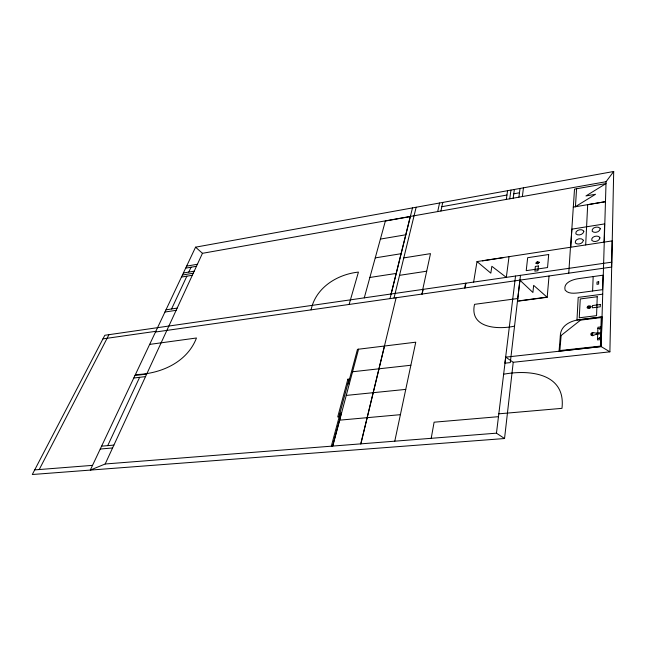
<?xml version="1.0" encoding="UTF-8"?>
<svg xmlns="http://www.w3.org/2000/svg" width="646" height="646" viewBox="0 0 646 646"><rect width="100%" height="100%" fill="white"/><g stroke="black" fill="none" stroke-linecap="round" stroke-linejoin="round"><path stroke-width="0.97" d="M611.609 267.064L612.166 240.893L477.014 261.565L473.623 282.108M513.231 362.285L609.889 351.836L613.7 171.489L195.576 247.168L90.295 470.094L105.177 463.99L496.459 433.175L504.542 438.529L513.231 362.285L505.721 357.149L496.459 433.175M601.983 316.92L601.151 346.531L559.056 351.149L560.316 336.09C560.284 325.083 571.823 320.133 581.263 319.495L601.983 316.92L576.967 319.996L578.202 297.394L602.71 294.164M604.058 242.113L604.608 223.904L571.888 229.144L570.693 247.224M609.889 351.836L601.151 346.587L606.061 181.712L613.7 171.489M596.597 334.2L596.638 333.126M597.703 334.071L597.502 339.925L601.071 339.513L601.45 326.852L597.93 327.264L597.736 332.997M592.6 290.991L593.181 276.569L603.001 275.196L602.573 289.658L578.453 292.88C573.979 293.3 568.238 294.027 565.121 290.078C562.981 282.35 573.309 279.274 579.236 278.547L593.181 276.569M585.68 244.939L587.69 204.685L605.447 201.681L573.277 207.091M575.441 206.72L576.579 188.761M568.755 273.169L570.466 247.273M570.62 247.248L574.512 189.125L606.005 183.561L585.97 195.932L595.523 194.276L575.279 206.752M547.186 297.281L533.644 285.362L532.918 292.485L519.917 280.194L517.454 301.254L547.186 297.281L549.027 276.052M520.482 275.341L510.283 362.608L504.914 363.181L515.54 276.052M522.364 196.554L523.462 187.825M518.899 197.167L520.03 188.438M509.032 256.672L506.311 277.384L491.848 266.289L490.831 273.169L477.014 261.565M513.182 198.185L514.361 189.464M509.751 198.798L510.962 190.085M506.319 199.404L507.57 190.699M464.724 287.979L465.54 283.271M465.088 287.93L465.903 283.223M431.205 438.319L434.104 422.193L498.47 416.678M394.779 441.186L415.758 342.186L357.464 349.341L348.242 383.853L349.438 383.724M422.742 289.448L430.494 253.636L403.839 257.891M421.951 294.075L422.96 289.416M422.145 294.043L423.154 289.392M440.919 211.008L442.76 202.424M437.697 211.581L439.563 203.006M360.799 443.859L396.127 297.749M360.856 443.859L384.515 345.981M394.003 298.056L416.145 207.245M391.08 294.019L410.275 216.612L385.363 221.029L364.263 297.895M390.006 298.622L412.495 207.907M332.593 446.079L341.363 413.165L340.135 413.279L331.333 446.176M332.771 446.063L358.578 349.139M349.106 304.444L358.433 272.095C337.115 274.356 315.628 287.72 311.081 309.862M105.177 463.99L202.456 253.313L606.061 181.712M107.721 445.635L139.633 377.312M171.553 308.974L186.864 276.181M188.785 272.079L191.054 267.218M39.228 469.545L108.964 334.676M441.848 206.696L506.948 195.027M513.772 193.808L519.473 192.783M186.621 266.128L197.393 264.271M185.668 268.147L196.465 266.289M380.405 239.085L405.769 234.781M183.375 273L194.212 271.167M182.414 275.043L193.267 273.21M181.445 277.086L192.314 275.269M375.245 257.883L401.077 253.708M369.875 277.465L396.184 273.436M482.368 260.879L503.614 257.633M165.99 309.822L177.149 308.118M399.583 275.325L426.691 271.207M164.948 312.026L176.132 310.33M611.786 262.155L104.822 335.274L32.3 474.511L504.542 438.529M102.948 338.867L155.831 331.317M155.5 332.02L611.681 267.056M149.654 344.399L196.473 337.995C187.057 362.592 160.265 374.091 135.394 374.599M517.769 298.517L474.519 304.347C469.141 328.443 498.397 329.702 514.547 326.141M518.803 300.866L545.854 297.249M134.957 375.512L146.69 374.082M133.779 378.023L145.528 376.602M597.889 328.531L601.41 328.12M601.281 332.585L596.282 333.166L592.648 332.496L590.985 333.481L590.856 334.903L592.519 335.775L596.25 334.24L601.248 333.667M597.55 338.544L601.111 338.181M352.555 371.765L410.872 365.248M505.721 357.149L601.151 346.587M503.646 374.22C529.486 369.415 566.106 373.218 561.972 408.345L498.817 413.828M346.256 395.417L405.753 389.393M339.667 420.158L400.391 414.675M101.592 446.176L113.898 445.094M100.243 449.027L112.574 447.961M34.698 469.9L92.531 465.362M195.576 247.168L202.456 253.313M601.232 317.557L600.417 346.111L559.872 350.568L561.075 336.033L560.316 336.122L581.303 319.528L581.279 320.036L601.232 317.557M600.328 304.541L600.255 306.81L592.358 307.811L592.447 305.542L600.328 304.541M599.908 237.906C599.423 241.241 594.199 242.678 591.809 240.425C590.67 236.735 597.316 234.74 599.609 237.187L599.908 237.906M600.231 228.813C599.73 232.092 594.578 233.513 592.204 231.325C591.09 227.691 597.647 225.737 599.924 228.111L600.231 228.813M598.705 281.785L598.624 284.087L596.952 284.313L597.033 282.011L598.705 281.785M597.235 296.732L596.565 315.66L579.26 317.8L580.253 298.953L597.235 296.732M591.599 334.006C592.624 339.174 593.714 329.282 591.599 334.006M590.985 306.624L590.363 307.867L589.305 308.392L587.585 308.223L587.044 307.593L587.666 306.349L588.724 305.833L590.436 305.994L590.985 306.624M590.137 306.834L589.176 307.843L587.892 307.383L588.845 306.382L590.137 306.834M583.33 240.474C582.821 243.752 577.669 245.238 575.311 242.977C574.246 239.327 580.77 237.308 583.039 239.763L583.33 240.474M583.806 231.413C583.281 234.643 578.21 236.113 575.869 233.909C574.827 230.315 581.271 228.337 583.524 230.719L583.806 231.413M548.696 254.516L547.542 267.549L526.224 270.658L527.661 257.706L548.696 254.516M538.498 262.478L537.577 263.39L536.446 263.019L537.359 262.106L538.498 262.478M538.401 265.974L537.932 270.706L534.864 271.15L535.348 266.418L538.401 265.974M539.265 262.276L537.666 263.875L535.671 263.221L537.27 261.63L539.265 262.276M347.863 379.202L337.721 416.936L338.948 416.823L349.058 379.073L347.863 379.202M599.351 328.862C600.304 329.573 599.609 327.562 599.351 328.862M599.375 338.213C598.43 338.141 600.158 337.107 599.375 338.213"/></g></svg>
